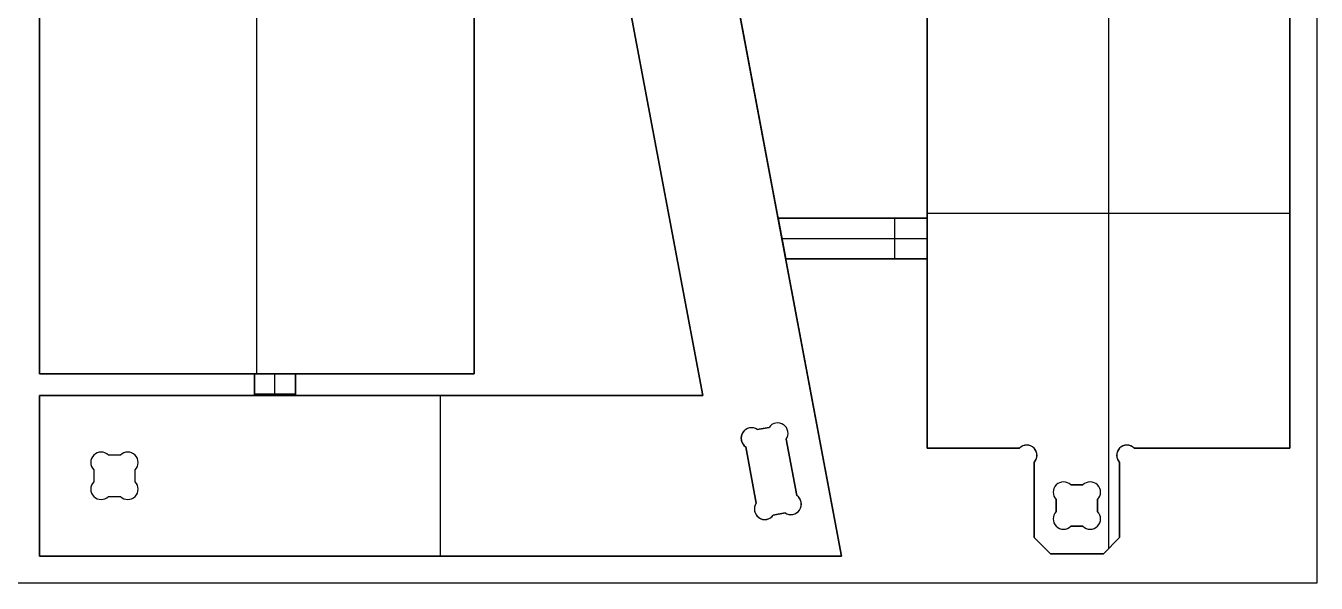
# Model space of a CAD drawing. Extents: x 24 to 120, y 0 to 48.
# Drawn here: x 72.29 to 96.03, y 0.03 to 10.28 of the extents above; entities that cross this region are included whole.
import ezdxf

# ---------------------------------------------------------------- set-up
doc = ezdxf.new("R2010")
doc.units = 0
doc.header["$MEASUREMENT"] = 0
for name, color, linetype in [('PROFILE_-_INSIDE', 30, 'CONTINUOUS'), ('PROFILE_-_OUTSIDE', 18, 'CONTINUOUS'), ('SOLIDS', 4, 'CONTINUOUS'), ('STOCK_PERIMETER', 1, 'CONTINUOUS'), ('TABS', 25, 'CONTINUOUS')]:
    doc.layers.add(name, color=color, linetype=linetype)

msp = doc.modelspace()

# ---------------------------------------------------------------- linework, layer by layer
at = {"layer": 'PROFILE_-_INSIDE'}
for p, q in [((85.966, 2.893, 0.5), (85.747, 2.852, 0.5)), ((86.474, 1.638, 0.5), (86.28, 2.674, 0.5)), ((74.033, 2.381), (73.81, 2.381)), ((85.534, 2.534, 0.5), (85.728, 1.498, 0.5)), ((73.541, 2.113), (73.541, 1.89)), ((74.301, 1.89), (74.301, 2.113)), ((91.738, 1.833, 0.5), (91.515, 1.833, 0.5)), ((73.81, 1.621), (74.033, 1.621)), ((91.246, 1.565, 0.5), (91.246, 1.342, 0.5)), ((92.006, 1.342, 0.5), (92.006, 1.565, 0.5)), ((86.042, 1.279, 0.5), (86.261, 1.32, 0.5)), ((91.515, 1.073, 0.5), (91.738, 1.073, 0.5))]:
    msp.add_line(p, q, dxfattribs=at)
for centre, radius, start, end in [((85.64, 2.698, 0.5), 0.188, 54.9897, 146.2748), ((86.122, 2.788, 0.5), 0.188, 54.9897, 146.2748), ((86.118, 2.783, 0.5), 0.195, 326.2426, 54.9718), ((85.646, 2.694, 0.5), 0.195, 146.2426, 234.9718), ((73.676, 2.247), 0.19, 135, 225), ((73.676, 2.247), 0.19, 45, 135), ((74.167, 2.247), 0.19, 45, 135), ((74.167, 2.247), 0.19, 315, 45), ((73.676, 1.756), 0.19, 135, 225), ((74.167, 1.756), 0.19, 315, 45), ((91.381, 1.699, 0.5), 0.19, 135, 225), ((91.381, 1.699, 0.5), 0.19, 45, 135), ((91.872, 1.699, 0.5), 0.19, 45, 135), ((91.872, 1.699, 0.5), 0.19, 315, 45), ((73.676, 1.756), 0.19, 225, 315), ((74.167, 1.756), 0.19, 225, 315), ((85.89, 1.389, 0.5), 0.195, 146.2427, 234.9718), ((86.362, 1.478, 0.5), 0.195, 326.2426, 54.9718), ((85.886, 1.384, 0.5), 0.188, 234.9898, 326.2748), ((86.368, 1.474, 0.5), 0.188, 234.9897, 326.2748), ((91.381, 1.208, 0.5), 0.19, 135, 225), ((91.872, 1.208, 0.5), 0.19, 315, 45), ((91.381, 1.208, 0.5), 0.19, 225, 315), ((91.872, 1.208, 0.5), 0.19, 225, 315)]:
    msp.add_arc(centre, radius, start, end, dxfattribs=at)
at = {"layer": 'PROFILE_-_OUTSIDE'}
for p, q in [((88.87, 12.353), (88.87, 2.51)), ((95.543, 2.51), (95.543, 12.353)), ((88.87, 2.51), (90.574, 2.51)), ((92.679, 2.51), (95.543, 2.51)), ((90.839, 2.245), (90.839, 0.865)), ((92.414, 0.865), (92.414, 2.245)), ((90.839, 0.865), (91.139, 0.565)), ((92.114, 0.565), (92.414, 0.865)), ((91.139, 0.565), (92.114, 0.565))]:
    msp.add_line(p, q, dxfattribs=at)
msp.add_lwpolyline([(79.228, 31.122), (79.293, 31.628), (81.513, 31.34), (87.298, 0.525), (72.541, 0.525), (72.541, 3.478), (84.744, 3.478), (79.842, 29.571), (72.541, 30.515), (72.541, 31.998), (73.264, 31.998)], dxfattribs=at)
msp.add_lwpolyline([(72.541, 23.378), (72.541, 3.878), (80.541, 3.878), (80.541, 23.378)], close=True, dxfattribs=at)
for centre, start, end in [((90.706, 2.378), 315, 135), ((92.546, 2.378), 45, 225)]:
    msp.add_arc(centre, 0.188, start, end, dxfattribs=at)
at = {"layer": 'SOLIDS'}
for p, q in [((81.513, 31.34), (87.298, 0.525)), ((81.513, 31.34, -0.738), (87.298, 0.525, -0.738)), ((87.298, 0.525, -0.369), (81.513, 31.34, -0.369)), ((84.744, 3.478), (79.842, 29.571)), ((84.744, 3.478, -0.738), (79.842, 29.571, -0.738)), ((79.842, 29.571, -0.369), (84.744, 3.478, -0.369)), ((72.541, 3.878), (72.541, 23.378)), ((72.541, 3.878, -0.738), (72.541, 23.378, -0.738)), ((72.541, 23.378, -0.369), (72.541, 3.878, -0.369)), ((76.541, 3.878), (76.541, 23.378)), ((76.541, 3.878, -0.738), (76.541, 23.378, -0.738)), ((80.541, 23.378), (80.541, 3.878)), ((80.541, 23.378, -0.738), (80.541, 3.878, -0.738)), ((80.541, 3.878, -0.369), (80.541, 23.378, -0.369)), ((92.207, 13.091), (92.207, 0.658)), ((92.207, 13.091, -0.738), (92.207, 0.658, -0.738)), ((88.87, 12.353), (88.87, 2.51)), ((88.87, 12.353, -0.738), (88.87, 2.51, -0.738)), ((88.87, 2.51, -0.369), (88.87, 12.353, -0.369)), ((95.543, 2.51), (95.543, 12.353)), ((95.543, 2.51, -0.738), (95.543, 12.353, -0.738)), ((95.543, 12.353, -0.369), (95.543, 2.51, -0.369)), ((88.87, 7.431), (88.87, 7.431, -0.738)), ((95.543, 7.431), (95.543, 7.431, -0.738)), ((95.543, 6.828), (88.87, 6.828)), ((95.543, 6.828, -0.738), (88.87, 6.828, -0.738)), ((80.541, 3.878), (72.541, 3.878)), ((80.541, 3.878, -0.738), (72.541, 3.878, -0.738)), ((72.541, 3.878, -0.738), (72.541, 3.878)), ((72.541, 3.878, -0.369), (80.541, 3.878, -0.369)), ((76.541, 3.878), (76.541, 3.878, -0.738)), ((80.541, 3.878, -0.738), (80.541, 3.878)), ((72.541, 3.478), (84.744, 3.478)), ((72.541, 0.525), (72.541, 3.478)), ((72.541, 0.525, -0.738), (72.541, 3.478, -0.738)), ((72.541, 3.478, -0.738), (72.541, 3.478)), ((72.541, 3.478, -0.738), (84.744, 3.478, -0.738)), ((72.541, 3.478, -0.369), (72.541, 0.525, -0.369)), ((84.744, 3.478, -0.369), (72.541, 3.478, -0.369)), ((78.643, 3.478), (78.643, 3.478, -0.738)), ((79.92, 0.525, -0.738), (79.92, 3.478, -0.738)), ((79.92, 0.525), (79.92, 3.478)), ((84.744, 3.478, -0.738), (84.744, 3.478)), ((85.966, 2.893), (85.747, 2.852)), ((85.966, 2.893, -0.738), (85.747, 2.852, -0.738)), ((85.747, 2.852, -0.25), (85.966, 2.893, -0.25)), ((85.747, 2.852, -0.738), (85.747, 2.852)), ((85.857, 2.872), (85.857, 2.872, -0.738)), ((85.966, 2.893, -0.738), (85.966, 2.893)), ((86.088, 2.973), (86.088, 2.973, -0.738)), ((86.23, 2.942), (86.23, 2.942, -0.738)), ((85.483, 2.802), (85.483, 2.802, -0.738)), ((86.474, 1.638), (86.28, 2.674)), ((86.474, 1.638, -0.738), (86.28, 2.674, -0.738)), ((86.28, 2.674, -0.738), (86.28, 2.674)), ((86.28, 2.674, -0.25), (86.474, 1.638, -0.25)), ((86.31, 2.818), (86.31, 2.818, -0.738)), ((73.541, 2.381), (73.541, 2.381, -0.738)), ((74.033, 2.381, -0.738), (73.81, 2.381, -0.738)), ((74.033, 2.381), (73.81, 2.381)), ((73.81, 2.381, -0.738), (73.81, 2.381)), ((73.921, 2.381), (73.921, 2.381, -0.738)), ((74.033, 2.381, -0.738), (74.033, 2.381)), ((74.301, 2.381), (74.301, 2.381, -0.738)), ((85.534, 2.534), (85.728, 1.498)), ((85.534, 2.534, -0.738), (85.728, 1.498, -0.738)), ((85.534, 2.534, -0.738), (85.534, 2.534)), ((85.728, 1.498, -0.25), (85.534, 2.534, -0.25)), ((88.87, 2.51), (90.574, 2.51)), ((88.87, 2.51, -0.738), (88.87, 2.51)), ((88.87, 2.51, -0.738), (90.574, 2.51, -0.738)), ((90.574, 2.51, -0.369), (88.87, 2.51, -0.369)), ((89.722, 2.51), (89.722, 2.51, -0.738)), ((90.574, 2.51, -0.738), (90.574, 2.51)), ((90.839, 2.51), (90.839, 2.51, -0.738)), ((92.414, 2.51), (92.414, 2.51, -0.738)), ((92.679, 2.51), (95.543, 2.51)), ((92.679, 2.51, -0.738), (92.679, 2.51)), ((92.679, 2.51, -0.738), (95.543, 2.51, -0.738)), ((95.543, 2.51, -0.369), (92.679, 2.51, -0.369)), ((94.111, 2.51), (94.111, 2.51, -0.738)), ((95.543, 2.51, -0.738), (95.543, 2.51)), ((86.377, 2.156), (86.377, 2.156, -0.738)), ((90.839, 2.245), (90.839, 0.865)), ((90.839, 2.245, -0.738), (90.839, 2.245)), ((90.839, 2.245, -0.738), (90.839, 0.865, -0.738)), ((90.839, 0.865, -0.369), (90.839, 2.245, -0.369)), ((92.414, 0.865), (92.414, 2.245)), ((92.414, 0.865, -0.738), (92.414, 2.245, -0.738)), ((92.414, 2.245, -0.738), (92.414, 2.245)), ((92.414, 2.245, -0.369), (92.414, 0.865, -0.369)), ((72.541, 2.001), (72.541, 2.001, -0.738)), ((73.541, 2.113, -0.738), (73.541, 1.89, -0.738)), ((73.541, 2.113), (73.541, 1.89)), ((73.541, 2.113, -0.738), (73.541, 2.113)), ((73.541, 2.001), (73.541, 2.001, -0.738)), ((74.301, 2.113), (74.301, 2.113, -0.738)), ((74.301, 1.89, -0.738), (74.301, 2.113, -0.738)), ((74.301, 1.89), (74.301, 2.113)), ((74.301, 2.001), (74.301, 2.001, -0.738)), ((85.631, 2.016), (85.631, 2.016, -0.738)), ((73.541, 1.89, -0.738), (73.541, 1.89)), ((74.301, 1.89, -0.738), (74.301, 1.89)), ((91.246, 1.833), (91.246, 1.833, -0.738)), ((91.515, 1.833), (91.738, 1.833)), ((91.515, 1.833, -0.738), (91.738, 1.833, -0.738)), ((91.515, 1.833, -0.738), (91.515, 1.833)), ((91.515, 1.833, -0.25), (91.738, 1.833, -0.25)), ((91.626, 1.833), (91.626, 1.833, -0.738)), ((91.738, 1.833, -0.738), (91.738, 1.833)), ((92.006, 1.833), (92.006, 1.833, -0.738)), ((73.541, 1.621), (73.541, 1.621, -0.738)), ((73.81, 1.621, -0.738), (74.033, 1.621, -0.738)), ((73.81, 1.621), (74.033, 1.621)), ((73.81, 1.621, -0.738), (73.81, 1.621)), ((73.921, 1.621), (73.921, 1.621, -0.738)), ((74.033, 1.621, -0.738), (74.033, 1.621)), ((74.301, 1.621), (74.301, 1.621, -0.738)), ((85.728, 1.498, -0.738), (85.728, 1.498)), ((86.474, 1.638, -0.738), (86.474, 1.638)), ((90.839, 1.555), (90.839, 1.555, -0.738)), ((91.246, 1.342), (91.246, 1.565)), ((91.246, 1.342, -0.738), (91.246, 1.565, -0.738)), ((91.246, 1.565, -0.738), (91.246, 1.565)), ((91.246, 1.342, -0.25), (91.246, 1.565, -0.25)), ((91.246, 1.453), (91.246, 1.453, -0.738)), ((92.006, 1.565), (92.006, 1.342)), ((92.006, 1.565, -0.738), (92.006, 1.342, -0.738)), ((92.006, 1.565, -0.738), (92.006, 1.565)), ((92.006, 1.565, -0.25), (92.006, 1.342, -0.25)), ((92.006, 1.453), (92.006, 1.453, -0.738)), ((92.414, 1.555), (92.414, 1.555, -0.738)), ((85.778, 1.23), (85.778, 1.23, -0.738)), ((86.042, 1.279), (86.261, 1.32)), ((86.042, 1.279, -0.738), (86.261, 1.32, -0.738)), ((86.261, 1.32, -0.25), (86.042, 1.279, -0.25)), ((86.042, 1.279, -0.738), (86.042, 1.279)), ((86.151, 1.3), (86.151, 1.3, -0.738)), ((86.261, 1.32, -0.738), (86.261, 1.32)), ((86.525, 1.37), (86.525, 1.37, -0.738)), ((91.246, 1.342), (91.246, 1.342, -0.738)), ((92.006, 1.342, -0.738), (92.006, 1.342)), ((91.246, 1.073), (91.246, 1.073, -0.738)), ((91.738, 1.073), (91.515, 1.073)), ((91.738, 1.073, -0.738), (91.515, 1.073, -0.738)), ((91.515, 1.073, -0.738), (91.515, 1.073)), ((91.738, 1.073, -0.25), (91.515, 1.073, -0.25)), ((91.626, 1.073), (91.626, 1.073, -0.738)), ((91.738, 1.073, -0.738), (91.738, 1.073)), ((92.006, 1.073), (92.006, 1.073, -0.738)), ((90.839, 0.865), (91.139, 0.565)), ((90.839, 0.865, -0.738), (90.839, 0.865)), ((90.839, 0.865, -0.738), (91.139, 0.565, -0.738)), ((91.139, 0.565, -0.369), (90.839, 0.865, -0.369)), ((90.989, 0.715), (90.989, 0.715, -0.738)), ((92.114, 0.565), (92.414, 0.865)), ((92.114, 0.565, -0.738), (92.414, 0.865, -0.738)), ((92.414, 0.865, -0.369), (92.114, 0.565, -0.369)), ((92.264, 0.715), (92.264, 0.715, -0.738)), ((92.414, 0.865, -0.738), (92.414, 0.865)), ((87.298, 0.525), (72.541, 0.525)), ((87.298, 0.525, -0.738), (72.541, 0.525, -0.738)), ((72.541, 0.525, -0.738), (72.541, 0.525)), ((72.541, 0.525, -0.369), (87.298, 0.525, -0.369)), ((79.92, 0.525), (79.92, 0.525, -0.738)), ((87.298, 0.525, -0.738), (87.298, 0.525)), ((91.139, 0.565), (92.114, 0.565)), ((91.139, 0.565, -0.738), (91.139, 0.565)), ((91.139, 0.565, -0.738), (92.114, 0.565, -0.738)), ((92.114, 0.565, -0.369), (91.139, 0.565, -0.369)), ((91.626, 0.565), (91.626, 0.565, -0.738)), ((92.114, 0.565, -0.738), (92.114, 0.565))]:
    msp.add_line(p, q, dxfattribs=at)
for centre, radius, start, end in [((85.64, 2.693), 0.192, 56.0964, 236.0463), ((85.64, 2.693, -0.738), 0.192, 56.0964, 236.0463), ((85.64, 2.693, -0.25), 0.192, 56.0964, 236.0463), ((86.122, 2.788), 0.188, 54.9898, 146.2748), ((86.122, 2.788, -0.738), 0.188, 54.9898, 146.2748), ((86.122, 2.788, -0.25), 0.188, 54.9897, 146.2748), ((86.118, 2.783), 0.195, 326.2426, 54.9718), ((86.118, 2.783, -0.738), 0.195, 326.2426, 54.9718), ((86.118, 2.783, -0.25), 0.195, 326.2426, 54.9718), ((73.676, 2.247), 0.19, 45, 225), ((73.676, 2.247, -0.738), 0.19, 45, 225), ((74.167, 2.247), 0.19, 315, 135), ((74.167, 2.247, -0.738), 0.19, 315, 135), ((90.706, 2.378), 0.187, 315, 135), ((90.706, 2.378, -0.738), 0.187, 315, 135), ((90.706, 2.378, -0.369), 0.188, 315, 135), ((92.546, 2.378), 0.188, 45, 225), ((92.546, 2.378, -0.738), 0.188, 45, 225), ((92.546, 2.378, -0.369), 0.187, 45, 225), ((73.676, 1.756), 0.19, 135, 315), ((73.676, 1.756, -0.738), 0.19, 135, 315), ((74.167, 1.756), 0.19, 225, 45), ((74.167, 1.756, -0.738), 0.19, 225, 45), ((91.381, 1.699), 0.19, 45, 225), ((91.381, 1.699, -0.738), 0.19, 45, 225), ((91.381, 1.699, -0.25), 0.19, 45, 225), ((91.872, 1.699), 0.19, 315, 135), ((91.872, 1.699, -0.738), 0.19, 315, 135), ((91.872, 1.699, -0.25), 0.19, 315, 135), ((85.885, 1.389), 0.191, 145.1427, 325.1928), ((85.885, 1.389, -0.738), 0.191, 145.1427, 325.1928), ((85.885, 1.389, -0.25), 0.191, 145.1427, 325.1928), ((86.367, 1.479), 0.192, 236.0964, 56.0463), ((86.367, 1.479, -0.738), 0.192, 236.0964, 56.0463), ((86.367, 1.479, -0.25), 0.192, 236.0964, 56.0463), ((91.381, 1.208), 0.19, 135, 315), ((91.381, 1.208, -0.738), 0.19, 135, 315), ((91.381, 1.208, -0.25), 0.19, 135, 315), ((91.872, 1.208), 0.19, 225, 45), ((91.872, 1.208, -0.738), 0.19, 225, 45), ((91.872, 1.208, -0.25), 0.19, 225, 45)]:
    msp.add_arc(centre, radius, start, end, dxfattribs=at)
at = {"layer": 'STOCK_PERIMETER'}
msp.add_lwpolyline([(72.041, 48.025), (96.041, 48.025), (96.041, 0.025), (72.041, 0.025)], close=True, dxfattribs=at)
at = {"layer": 'TABS'}
for p, q in [((88.87, 6.742, -0.738), (86.131, 6.742, -0.738)), ((88.87, 6.742, -0.613), (86.131, 6.742, -0.613)), ((86.131, 6.742, -0.738), (86.131, 6.742, -0.613)), ((86.272, 5.992, -0.613), (86.131, 6.742, -0.613)), ((86.131, 6.742, -0.738), (86.272, 5.992, -0.738)), ((86.131, 6.742, -0.676), (88.87, 6.742, -0.676)), ((88.278, 5.992, -0.738), (88.278, 6.742, -0.738)), ((88.278, 6.742, -0.738), (88.278, 6.742, -0.613)), ((88.278, 5.992, -0.613), (88.278, 6.742, -0.613)), ((88.87, 6.742, -0.738), (88.87, 5.992, -0.738)), ((88.87, 6.742, -0.738), (88.87, 6.742, -0.613)), ((88.87, 5.992, -0.613), (88.87, 6.742, -0.613)), ((86.201, 6.367, -0.738), (88.87, 6.367, -0.738)), ((86.201, 6.367, -0.613), (88.87, 6.367, -0.613)), ((86.272, 5.992, -0.613), (86.272, 5.992, -0.738)), ((86.272, 5.992, -0.738), (88.87, 5.992, -0.738)), ((86.272, 5.992, -0.613), (88.87, 5.992, -0.613)), ((88.87, 5.992, -0.675), (86.272, 5.992, -0.675)), ((88.278, 5.992, -0.738), (88.278, 5.992, -0.613)), ((88.87, 5.992, -0.613), (88.87, 5.992, -0.738)), ((77.25, 3.878, -0.738), (76.5, 3.878, -0.738)), ((76.5, 3.878, -0.613), (76.5, 3.878, -0.738)), ((76.5, 3.878, -0.613), (77.25, 3.878, -0.613)), ((76.5, 3.878, -0.738), (76.5, 3.478, -0.738)), ((76.5, 3.878, -0.613), (76.5, 3.478, -0.613)), ((76.5, 3.478, -0.675), (76.5, 3.878, -0.675)), ((76.541, 3.878, -0.613), (76.541, 3.878, -0.738)), ((76.875, 3.478, -0.738), (76.875, 3.878, -0.738)), ((76.875, 3.478, -0.613), (76.875, 3.878, -0.613)), ((77.25, 3.878, -0.738), (77.25, 3.878, -0.613)), ((77.25, 3.478, -0.738), (77.25, 3.878, -0.738)), ((77.25, 3.478, -0.613), (77.25, 3.878, -0.613)), ((77.25, 3.878, -0.675), (77.25, 3.478, -0.675)), ((76.5, 3.513, -0.738), (77.25, 3.513, -0.738)), ((76.5, 3.513, -0.738), (76.5, 3.513, -0.613)), ((76.5, 3.513, -0.613), (77.25, 3.513, -0.613)), ((76.5, 3.478, -0.738), (77.25, 3.478, -0.738)), ((76.5, 3.478, -0.738), (76.5, 3.478, -0.613)), ((77.25, 3.478, -0.613), (76.5, 3.478, -0.613)), ((77.25, 3.513, -0.738), (77.25, 3.513, -0.613)), ((77.25, 3.478, -0.613), (77.25, 3.478, -0.738))]:
    msp.add_line(p, q, dxfattribs=at)

doc.saveas('drawing.dxf')
